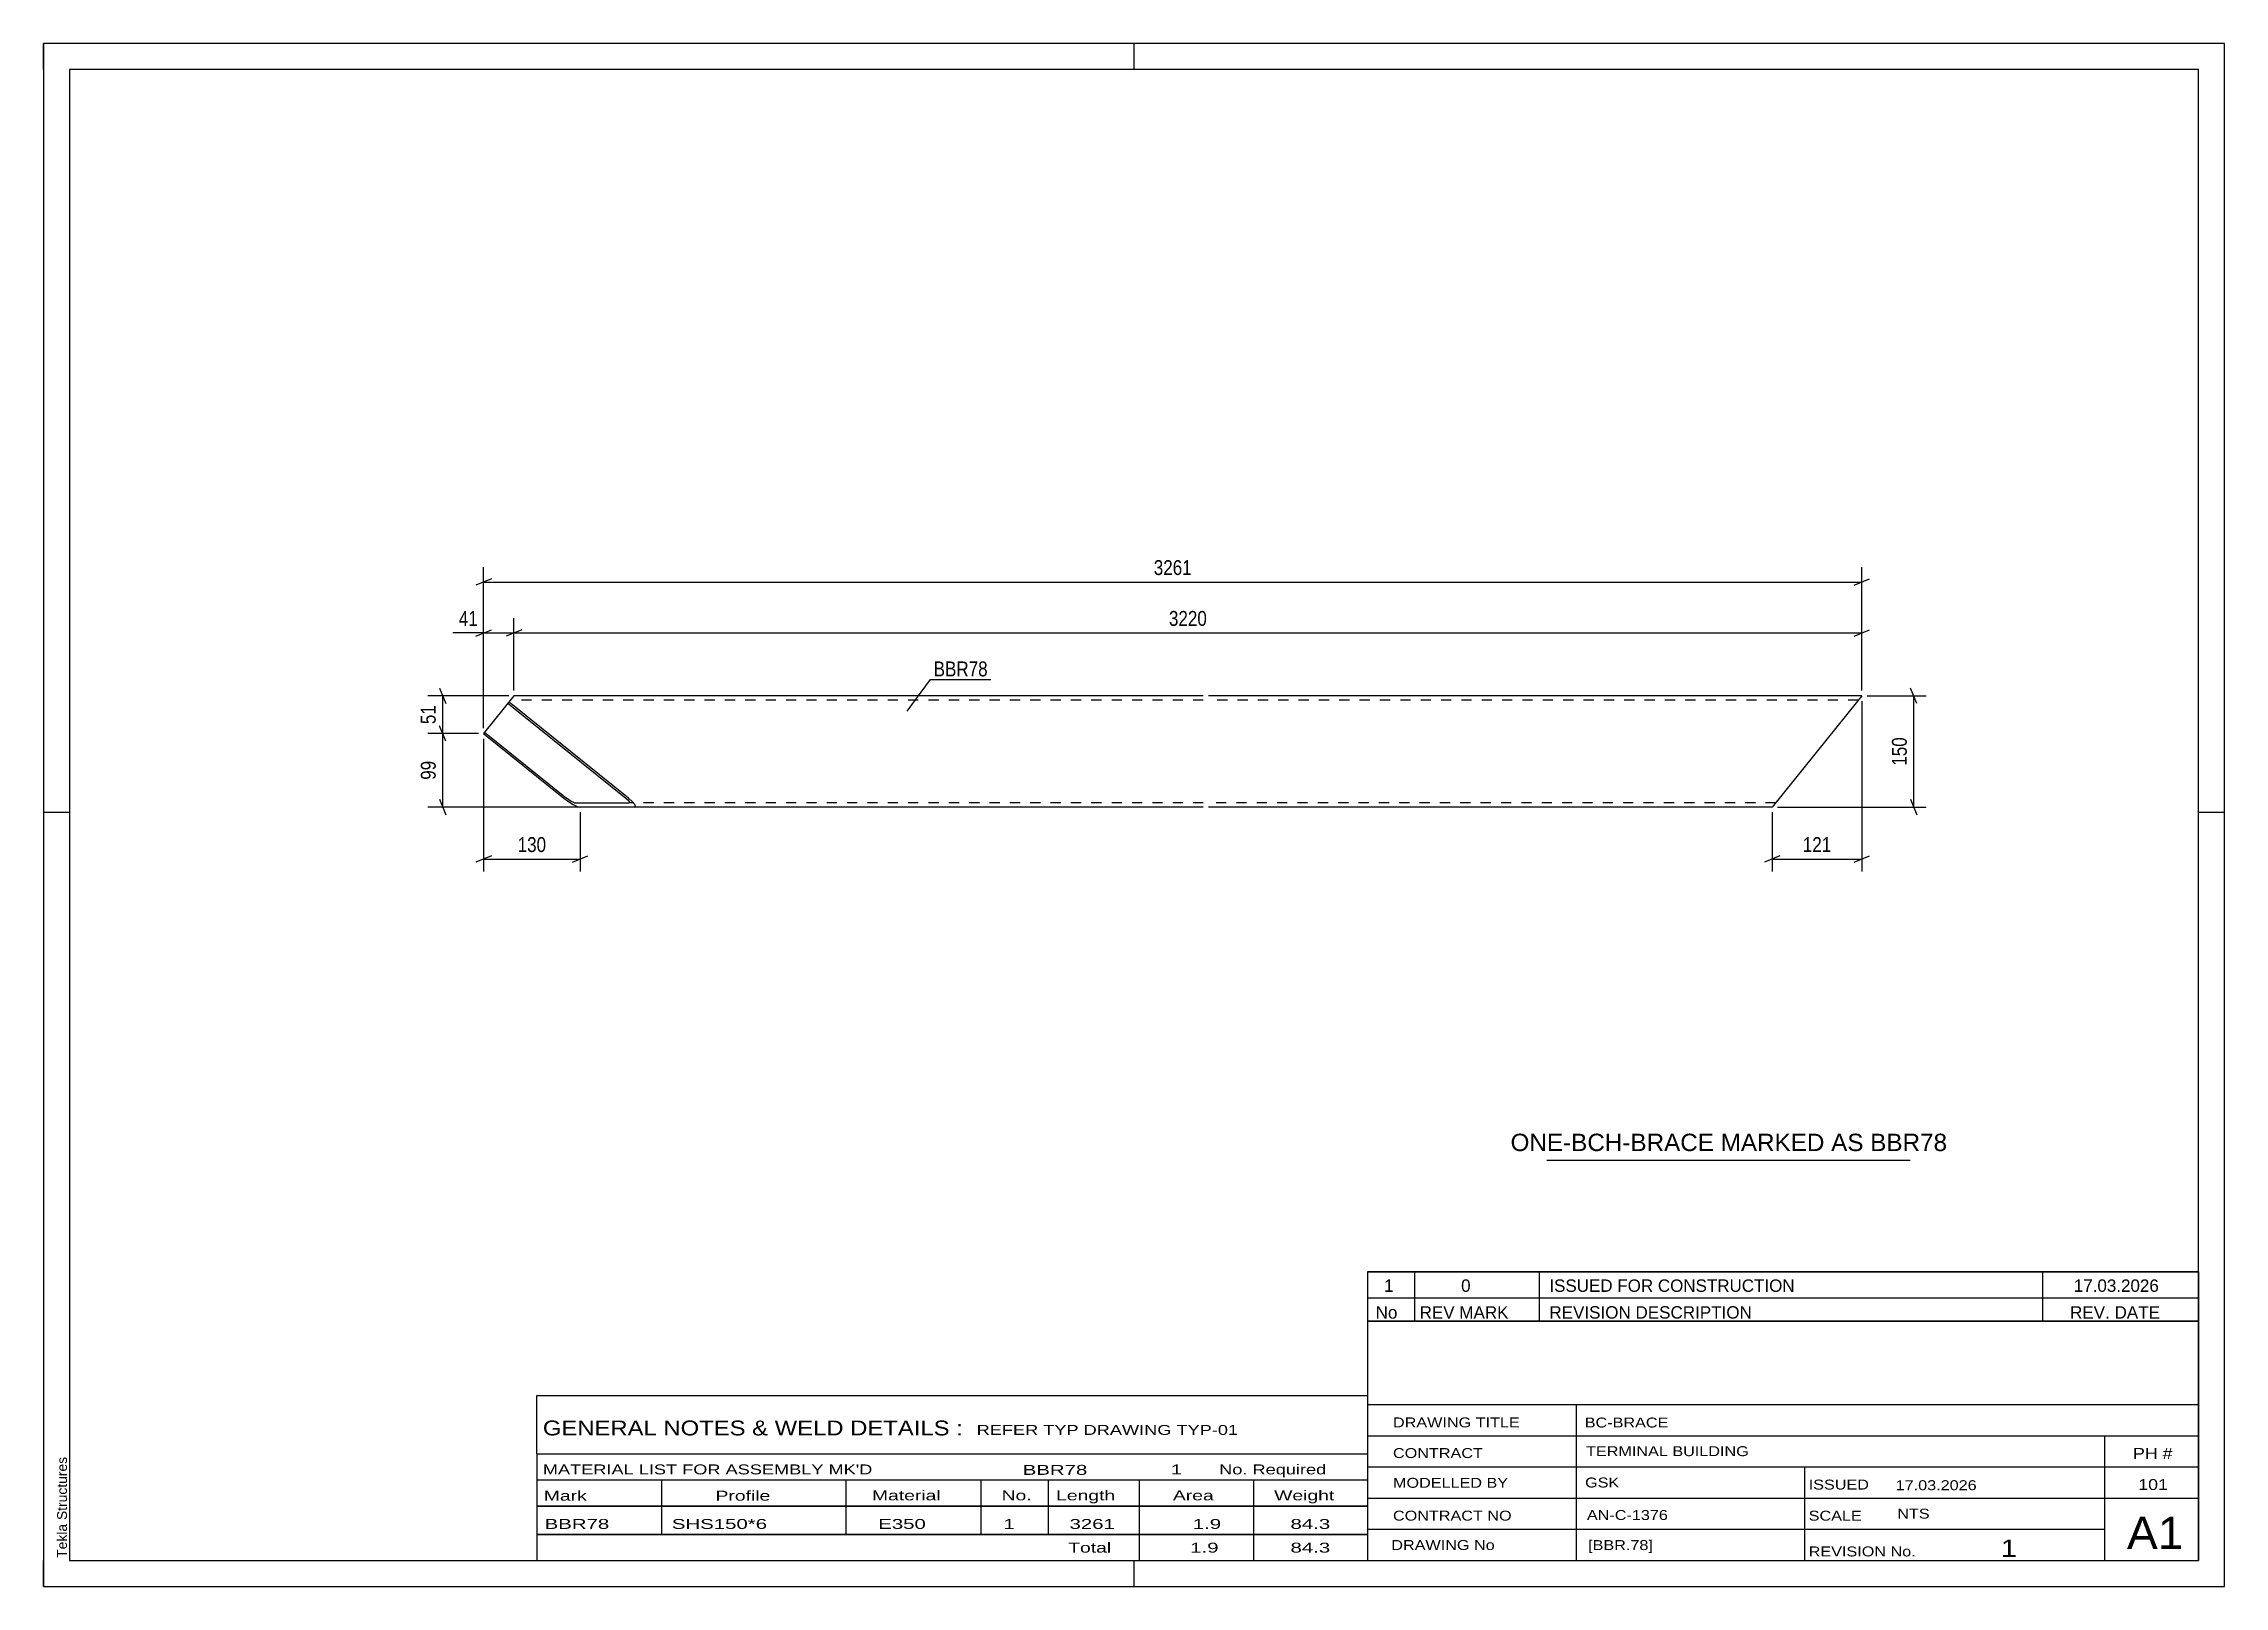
# Model space of a CAD drawing. Header units: millimetres. Extents: x 0 to 420, y 0 to 297.
import ezdxf

# ---------------------------------------------------------------- set-up
doc = ezdxf.new("R2010")
doc.units = ezdxf.units.MM
doc.linetypes.add('DXK_LINE_DOT2', pattern=[3.9198, 1.9599, -1.9599])
doc.styles.add('Arial', font='ARIAL.TTF', dxfattribs={"height": 0.2})
doc.styles.add('Arial Narrow', font='ARIALN.TTF', dxfattribs={"height": 0.2})

# ---------------------------------------------------------------- blocks, each defined once
blk = doc.blocks.new('Unknown-580637193-1162')
at = {"color": 5, "linetype": 'Continuous'}
for p, q in [((420, 297), (0, 297)), ((0, 297), (0, 0)), ((0, 292), (0, 297)), ((210, 292), (210, 297)), ((420, 0), (420, 297)), ((415, 292), (5, 292)), ((5, 292), (5, 5)), ((415, 5), (415, 292)), ((5, 149), (0, 149)), ((420, 149), (415, 149)), ((0, 0), (0, 5)), ((5, 5), (415, 5)), ((210, 0), (210, 5)), ((0, 0), (420, 0))]:
    blk.add_line(p, q, dxfattribs=at)
at = {"color": 174, "linetype": 'Continuous', "style": 'Arial'}
blk.add_text('Tekla Structures', height=1.9102, rotation=90, dxfattribs=at).set_placement((4.5, 5.5))
blk = doc.blocks.new('Part-580637193-2192 - 2186')
at = {"color": 2, "linetype": 'Continuous'}
for p, q in [((90.59, 171.44), (84.75, 164.19)), ((89.43, 170.01), (89.81, 169.73)), ((90.31, 169.73), (89.62, 170.24)), ((89.81, 169.73), (112.15, 151.73)), ((112.64, 151.73), (90.31, 169.73)), ((223.34, 171.44), (90.59, 171.44)), ((350.18, 171.44), (224.34, 171.44)), ((349.33, 170.39), (332.91, 150.02)), ((350.18, 171.44), (349.33, 170.39)), ((84.75, 164.19), (100.21, 151.73)), ((84.94, 164.44), (100.71, 151.73)), ((100.21, 151.73), (101.1, 151.07)), ((101.16, 151.4), (100.71, 151.73)), ((101.61, 151.12), (101.16, 151.4)), ((112.15, 151.73), (112.52, 151.4)), ((112.52, 151.4), (112.75, 151.12)), ((113.38, 151.07), (112.64, 151.73)), ((101.1, 151.07), (102.01, 150.52)), ((102, 150.94), (101.61, 151.12)), ((102.27, 150.87), (102, 150.94)), ((102.01, 150.52), (102.79, 150.15)), ((102.27, 150.87), (112.71, 150.87)), ((102.79, 150.15), (103.34, 150.02)), ((223.34, 150.02), (103.34, 150.02)), ((112.82, 150.94), (112.71, 150.87)), ((112.75, 151.12), (112.82, 150.94)), ((113.86, 150.52), (113.38, 151.07)), ((113.78, 150.02), (113.99, 150.15)), ((113.99, 150.15), (113.86, 150.52)), ((332.91, 150.02), (224.34, 150.02))]:
    blk.add_line(p, q, dxfattribs=at)
at = {"color": 7, "linetype": 'DXK_LINE_DOT2'}
for p, q in [((89.47, 170.06), (89.43, 170.01)), ((223.34, 170.59), (89.9, 170.59)), ((349.49, 170.59), (224.34, 170.59)), ((223.34, 150.87), (112.71, 150.87)), ((333.6, 150.87), (224.34, 150.87))]:
    blk.add_line(p, q, dxfattribs=at)
blk = doc.blocks.new('StraightDimension-580637193-2235 - 2186')
at = {"color": 7, "linetype": 'Continuous'}
for p, q in [((83.75, 164.19), (74.01, 164.19)), ((77.46, 162.69), (76.26, 165.69)), ((76.86, 150.02), (76.86, 164.19)), ((76.26, 151.52), (77.46, 148.52)), ((113.77, 150.02), (74.01, 150.02))]:
    blk.add_line(p, q, dxfattribs=at)
at = {"color": 0}
blk.add_wipeout([(76.11, 159.53), (71.91, 159.53), (71.91, 154.68), (76.11, 154.68)], dxfattribs=at)
at = {"color": 3, "style": 'Arial Narrow'}
blk.add_text('99', height=2.863, rotation=90.0002, dxfattribs=at).set_placement((75.51, 155.28))
blk = doc.blocks.new('StraightDimension-580637193-2234 - 2186')
at = {"color": 7, "linetype": 'Continuous'}
for p, q in [((76.26, 172.94), (77.46, 169.94)), ((89.59, 171.44), (74.01, 171.44)), ((76.86, 164.19), (76.86, 171.44)), ((83.75, 164.19), (74.01, 164.19)), ((77.46, 162.69), (76.26, 165.69))]:
    blk.add_line(p, q, dxfattribs=at)
at = {"color": 0}
blk.add_wipeout([(76.11, 170.25), (71.91, 170.25), (71.91, 165.39), (76.11, 165.39)], dxfattribs=at)
at = {"color": 3, "style": 'Arial Narrow'}
blk.add_text('51', height=2.863, rotation=90.0002, dxfattribs=at).set_placement((75.51, 165.99))
blk = doc.blocks.new('StraightDimension-580637193-2254 - 2186')
at = {"color": 7, "linetype": 'Continuous'}
for p, q in [((90.59, 172.44), (90.59, 186.41)), ((350.18, 172.44), (350.18, 186.41)), ((92.09, 184.16), (89.09, 182.96)), ((90.59, 183.56), (350.18, 183.56)), ((348.68, 182.96), (351.68, 184.16))]:
    blk.add_line(p, q, dxfattribs=at)
at = {"color": 0}
blk.add_wipeout([(224.64, 184.31), (224.64, 188.51), (216.13, 188.51), (216.13, 184.31)], dxfattribs=at)
at = {"color": 3, "style": 'Arial Narrow'}
blk.add_text('3220', height=2.863, dxfattribs=at).set_placement((216.73, 184.91))
blk = doc.blocks.new('StraightDimension-580637193-2488 - 2186')
at = {"color": 7, "linetype": 'Continuous'}
for p, q in [((84.75, 163.19), (84.75, 137.62)), ((103.34, 149.02), (103.34, 137.62)), ((86.25, 140.62), (83.25, 139.42)), ((84.75, 140.02), (103.34, 140.02)), ((101.84, 139.42), (104.84, 140.62))]:
    blk.add_line(p, q, dxfattribs=at)
at = {"color": 0}
blk.add_wipeout([(97.38, 140.77), (97.38, 144.97), (90.7, 144.97), (90.7, 140.77)], dxfattribs=at)
at = {"color": 3, "style": 'Arial Narrow'}
blk.add_text('130', height=2.863, dxfattribs=at).set_placement((91.3, 141.37))
blk = doc.blocks.new('StraightDimension-580637193-2247 - 2186')
at = {"color": 7, "linetype": 'Continuous'}
for p, q in [((360.78, 169.94), (359.58, 172.94)), ((351.18, 171.44), (362.58, 171.44)), ((360.18, 150.02), (360.18, 171.44)), ((359.58, 151.52), (360.78, 148.52)), ((333.91, 150.02), (362.58, 150.02))]:
    blk.add_line(p, q, dxfattribs=at)
at = {"color": 0}
blk.add_wipeout([(359.43, 164.07), (355.23, 164.07), (355.23, 157.39), (359.43, 157.39)], dxfattribs=at)
at = {"color": 3, "style": 'Arial Narrow'}
blk.add_text('150', height=2.863, rotation=90.0002, dxfattribs=at).set_placement((358.83, 157.99))
blk = doc.blocks.new('StraightDimension-580637193-2255 - 2186')
at = {"color": 7, "linetype": 'Continuous'}
for p, q in [((84.75, 165.19), (84.75, 186.41)), ((90.59, 172.44), (90.59, 186.41)), ((83.25, 182.96), (86.25, 184.16)), ((84.75, 183.56), (90.59, 183.56)), ((92.09, 184.16), (89.09, 182.96))]:
    blk.add_line(p, q, dxfattribs=at)
at = {"color": 0}
blk.add_wipeout([(84.22, 184.31), (84.22, 188.51), (79.37, 188.51), (79.37, 184.31)], dxfattribs=at)
at = {"color": 7, "linetype": 'Continuous'}
blk.add_line((84.75, 183.56), (78.84, 183.56), dxfattribs=at)
blk.add_line((84.75, 183.56), (78.84, 183.56), dxfattribs=at)
at = {"color": 3, "style": 'Arial Narrow'}
blk.add_text('41', height=2.863, dxfattribs=at).set_placement((79.97, 184.91))
blk = doc.blocks.new('StraightDimension-580637193-2263 - 2186')
at = {"color": 7, "linetype": 'Continuous'}
for p, q in [((350.18, 170.44), (350.18, 137.62)), ((332.91, 149.02), (332.91, 137.62)), ((334.41, 140.62), (331.41, 139.42)), ((332.91, 140.02), (350.18, 140.02)), ((348.68, 139.42), (351.68, 140.62))]:
    blk.add_line(p, q, dxfattribs=at)
at = {"color": 0}
blk.add_wipeout([(344.89, 140.77), (344.89, 144.97), (338.21, 144.97), (338.21, 140.77)], dxfattribs=at)
at = {"color": 3, "style": 'Arial Narrow'}
blk.add_text('121', height=2.863, dxfattribs=at).set_placement((338.81, 141.37))
blk = doc.blocks.new('StraightDimension-580637193-2272 - 2186')
at = {"color": 7, "linetype": 'Continuous'}
for p, q in [((86.25, 193.95), (83.25, 192.75)), ((84.75, 165.19), (84.75, 196.2)), ((84.75, 193.35), (350.18, 193.35)), ((348.68, 192.75), (351.68, 193.95)), ((350.18, 172.44), (350.18, 196.2))]:
    blk.add_line(p, q, dxfattribs=at)
at = {"color": 0}
blk.add_wipeout([(221.72, 194.1), (221.72, 198.3), (213.21, 198.3), (213.21, 194.1)], dxfattribs=at)
at = {"color": 3, "style": 'Arial Narrow'}
blk.add_text('3261', height=2.863, dxfattribs=at).set_placement((213.81, 194.7))
blk = doc.blocks.new('Unknown-580637193-2652')
at = {"color": 7, "linetype": 'Continuous'}
blk.add_line((289.5, 82.05), (359.5, 82.05), dxfattribs=at)
at = {"color": 7, "style": 'Arial'}
blk.add_text('ONE-BCH-BRACE MARKED AS BBR78', height=3.3428, dxfattribs=at).set_placement((282.52, 83.8))
blk = doc.blocks.new('Unknown-580637193-2649')
at = {"color": 7, "linetype": 'Continuous'}
for p, q in [((255, 51.05), (255, 5)), ((255, 51.05), (415, 51.05)), ((415, 51), (415, 5)), ((255, 35), (415, 35)), ((295.14, 35), (295.14, 5)), ((255, 29), (415, 29)), ((397, 5.05), (397, 29.05)), ((255, 23), (415, 23)), ((339.14, 23), (339.14, 5)), ((255, 17), (415, 17)), ((255, 11), (397, 11)), ((255, 5), (415, 5))]:
    blk.add_line(p, q, dxfattribs=at)
at = {"color": 7, "style": 'Arial Narrow'}
for s, height, width, p in [('DRAWING TITLE', 1.9089, 1.425378, (259.88, 30.61)), ('BC-BRACE', 1.909, 1.425378, (296.81, 30.59)), ('CONTRACT', 1.909, 1.425378, (259.88, 24.71)), ('TERMINAL BUILDING', 1.9089, 1.425378, (297.06, 25.07)), ('MODELLED BY', 1.9089, 1.425378, (259.88, 18.98)), ('GSK', 1.909, 1.425378, (296.88, 19.04)), ('ISSUED', 1.909, 1.425378, (339.94, 18.64)), ('17.03.2026', 1.909, 1.425378, (356.69, 18.52)), ('CONTRACT NO', 1.9089, 1.425378, (259.88, 12.66)), ('AN-C-1376', 1.909, 1.425378, (297.23, 12.78)), ('SCALE', 1.909, 1.425378, (339.94, 12.65)), ('A1', 6.204, 1.25, (401.24, 7.2)), ('DRAWING No', 1.909, 1.425378, (259.56, 7)), ('[BBR.78]', 1.909, 1.425378, (297.46, 6.99)), ('1', 3.34, 1.5, (376.91, 5.68)), ('REVISION No.', 1.9089, 1.425378, (339.94, 5.77))]:
    blk.add_text(s, height=height, dxfattribs=dict(at, width=width)).set_placement(p)
at = {"color": 7, "linetype": 'Continuous', "style": 'Arial Narrow'}
for s, height, width, p in [('PH #', 2.1, 1.42538, (402.4, 24.55)), ('101', 2.1, 1.42538, (403.41, 18.55)), ('NTS', 1.909, 1.425378, (357, 13.05))]:
    blk.add_text(s, height=height, dxfattribs=dict(at, width=width)).set_placement(p)
blk = doc.blocks.new('Unknown-580637193-2650')
at = {"color": 7, "linetype": 'Continuous'}
for p, q in [((255, 60.55), (415, 60.55)), ((415, 60.55), (255, 60.55)), ((255, 60.55), (255, 55.55)), ((264, 60.55), (264, 55.55)), ((288, 60.55), (288, 55.55)), ((385, 60.55), (385, 55.55)), ((415, 60.55), (415, 55.55)), ((255, 55.55), (415, 55.55)), ((255, 55.55), (255, 51.05)), ((255, 55.55), (415, 55.55)), ((264, 55.55), (264, 51.05)), ((288, 55.55), (288, 51.05)), ((385, 55.55), (385, 51.05)), ((415, 55.55), (415, 51.05)), ((415, 51.05), (255, 51.05))]:
    blk.add_line(p, q, dxfattribs=at)
at = {"color": 7, "linetype": 'Continuous', "style": 'Arial Narrow'}
for s, height, width, p in [('1', 2.39, 1.196471, (258.16, 56.7)), ('0', 2.39, 1.196471, (273, 56.7)), ('ISSUED FOR CONSTRUCTION', 2.3861, 1.196471, (290, 56.7)), ('17.03.2026', 2.386, 1.196471, (391, 56.7)), ('No', 2.386, 1.2, (256.54, 51.55)), ('REV MARK', 2.386, 1.2, (265, 51.55)), ('REVISION DESCRIPTION', 2.3861, 1.2, (290, 51.55)), ('REV. DATE', 2.386, 1.2, (390.28, 51.55))]:
    blk.add_text(s, height=height, dxfattribs=dict(at, width=width)).set_placement(p)
blk = doc.blocks.new('Unknown-580637193-2651')
at = {"color": 7, "linetype": 'Continuous'}
for p, q in [((95, 36.75), (255, 36.75)), ((95, 25.5), (95, 36.75)), ((255, 36.75), (255, 25.5)), ((95, 25.5), (255, 25.5)), ((95, 25.5), (95, 20.5)), ((255, 25.5), (255, 20.5)), ((95, 20.5), (255, 20.5)), ((95, 20.5), (95, 15.5)), ((119, 20.5), (119, 15.5)), ((154.5, 20.5), (154.5, 15.5)), ((180.5, 20.5), (180.5, 15.5)), ((193.5, 20.5), (193.5, 15.5)), ((211, 20.5), (211, 15.5)), ((233, 20.5), (233, 15.5)), ((255, 20.5), (255, 15.5)), ((95, 15.5), (255, 15.5)), ((95, 15.45), (95, 10.05)), ((95, 15.45), (255, 15.45)), ((119, 15.5), (119, 10)), ((154.5, 15.5), (154.5, 10)), ((180.5, 15.5), (180.5, 10)), ((193.5, 15.5), (193.5, 10)), ((211, 15.5), (211, 10)), ((233, 15.5), (233, 10)), ((255, 15.45), (255, 10.05)), ((95, 10.05), (255, 10.05)), ((95, 10), (255, 10)), ((95, 10), (95, 5)), ((211, 10), (211, 5)), ((233, 10), (233, 5)), ((255, 10), (255, 5)), ((95, 5), (255, 5))]:
    blk.add_line(p, q, dxfattribs=at)
at = {"color": 7, "style": 'Arial Narrow'}
for s, height, width, p in [('GENERAL NOTES & WELD DETAILS :', 2.8633, 1.4, (96.15, 29.06)), ('REFER TYP DRAWING TYP-01', 1.9089, 1.6, (179.7, 29.16)), ("MATERIAL LIST FOR ASSEMBLY MK'D", 1.9089, 1.6, (96.15, 21.56)), ('BBR78', 1.909, 1.794707, (188.57, 21.47)), ('1', 1.91, 1.794707, (217.08, 21.56)), ('No. Required', 1.9089, 1.6, (226.41, 21.56)), ('Mark', 1.909, 1.7, (96.34, 16.5)), ('Profile', 1.909, 1.7, (129.41, 16.5)), ('Material', 1.909, 1.7, (159.54, 16.56)), ('No.', 1.909, 1.7, (184.5, 16.56)), ('Length', 1.909, 1.7, (195, 16.56)), ('Area', 1.909, 1.7, (217.5, 16.56)), ('Weight', 1.909, 1.7, (237, 16.56))]:
    blk.add_text(s, height=height, dxfattribs=dict(at, width=width)).set_placement(p)
at = {"color": 7, "linetype": 'Continuous', "style": 'Arial Narrow'}
for s, height, width, p in [('BBR78', 1.909, 1.794707, (96.5, 11.06)), ('SHS150*6', 1.909, 1.794707, (121, 11.06)), ('E350', 1.909, 1.794707, (160.74, 11.06)), ('1', 1.91, 1.794707, (184.86, 11.06)), ('3261', 1.909, 1.794707, (197.58, 11.06)), ('1.9', 1.909, 1.794707, (221.32, 11.06)), ('84.3', 1.909, 1.794707, (240.14, 11.06)), ('Total', 1.909, 1.7, (197.33, 6.5)), ('1.9', 1.909, 1.794707, (220.83, 6.5)), ('84.3', 1.909, 1.794707, (240.14, 6.5))]:
    blk.add_text(s, height=height, dxfattribs=dict(at, width=width)).set_placement(p)
blk = doc.blocks.new('Mark-580637193-2226 - 2186')
at = {"color": 0}
blk.add_wipeout([(181.83, 175.19), (181.83, 178.19), (171.42, 178.19), (171.42, 175.19)], dxfattribs=at)
blk.add_wipeout([(181.83, 175.19), (181.83, 178.19), (171.42, 178.19), (171.42, 175.19)], dxfattribs=at)
at = {"color": 30, "linetype": 'Continuous'}
for p, q in [((166.31, 168.51), (170.82, 174.59)), ((170.82, 174.59), (182.43, 174.59))]:
    blk.add_line(p, q, dxfattribs=at)
at = {"color": 3, "style": 'Arial Narrow'}
blk.add_text('BBR78', height=2.863, dxfattribs=at).set_placement((171.42, 175.19))

msp = doc.modelspace()

# ---------------------------------------------------------------- block references
for name in ['Unknown-580637193-1162', 'Part-580637193-2192 - 2186', 'Unknown-580637193-2652', 'Unknown-580637193-2650', 'Unknown-580637193-2649', 'Unknown-580637193-2651']:
    msp.add_blockref(name, (0, 0))

# ---------------------------------------------------------------- next in the draw order: block references
msp.add_blockref('StraightDimension-580637193-2235 - 2186', (0, 0))

# ---------------------------------------------------------------- next in the draw order: block references
msp.add_blockref('StraightDimension-580637193-2234 - 2186', (0, 0))

# ---------------------------------------------------------------- next in the draw order: block references
for name in ['StraightDimension-580637193-2254 - 2186', 'StraightDimension-580637193-2488 - 2186']:
    msp.add_blockref(name, (0, 0))

# ---------------------------------------------------------------- next in the draw order: block references
for name in ['StraightDimension-580637193-2255 - 2186', 'StraightDimension-580637193-2247 - 2186']:
    msp.add_blockref(name, (0, 0))

# ---------------------------------------------------------------- next in the draw order: block references
msp.add_blockref('StraightDimension-580637193-2263 - 2186', (0, 0))

# ---------------------------------------------------------------- next in the draw order: block references
msp.add_blockref('StraightDimension-580637193-2272 - 2186', (0, 0))

# ---------------------------------------------------------------- next in the draw order: block references
msp.add_blockref('Mark-580637193-2226 - 2186', (0, 0))

doc.saveas('drawing.dxf')
